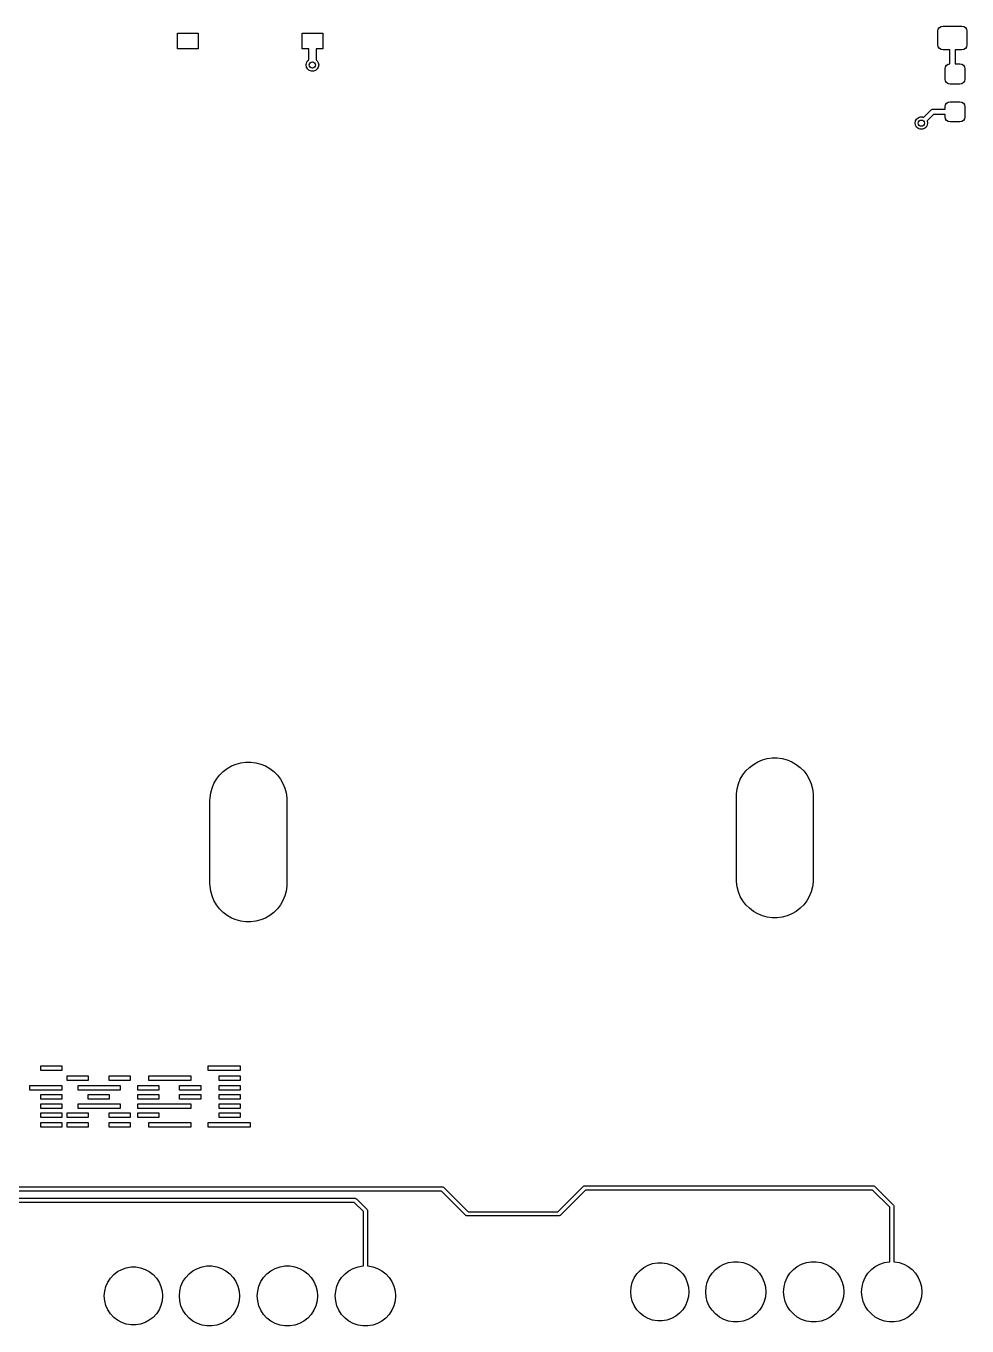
# Model space of a CAD drawing. Extents: x 281 to 540, y -238 to -79.
# Drawn here: x 330 to 375.3, y -237.5 to -174.9 of the extents above; entities that cross this region are included whole.
import ezdxf

# ---------------------------------------------------------------- set-up
doc = ezdxf.new("R2010")
doc.units = 0
doc.layers.add('BLACK', color=7, linetype='CONTINUOUS')

msp = doc.modelspace()

# ---------------------------------------------------------------- linework, layer by layer
at = {"layer": 'BLACK', "linetype": 'CONTINUOUS'}
for p, q in [((373.86, -175.185), (373.87903, -175.089329)), ((373.86, -175.835), (373.86, -175.185)), ((373.87903, -175.089329), (373.933223, -175.008223)), ((373.933223, -175.008223), (374.014329, -174.95403)), ((374.014329, -174.95403), (374.11, -174.935)), ((374.11, -174.935), (375.01, -174.935)), ((375.01, -174.935), (375.105671, -174.95403)), ((375.105671, -174.95403), (375.186777, -175.008223)), ((375.186777, -175.008223), (375.24097, -175.089329)), ((375.24097, -175.089329), (375.26, -175.185)), ((375.26, -175.185), (375.26, -175.835)), ((337.26, -176.035), (337.26, -175.285)), ((337.26, -175.285), (338.26, -175.285)), ((338.26, -175.285), (338.26, -176.035)), ((343.26, -176.035), (343.26, -175.285)), ((343.26, -175.285), (344.26, -175.285)), ((344.26, -175.285), (344.26, -176.035)), ((338.26, -176.035), (337.26, -176.035)), ((343.585, -176.035), (343.26, -176.035)), ((343.585, -176.571169), (343.585, -176.035)), ((344.26, -176.035), (343.935, -176.035)), ((343.935, -176.035), (343.935, -176.571169)), ((373.87903, -175.930671), (373.86, -175.835)), ((373.933223, -176.011777), (373.87903, -175.930671)), ((374.014329, -176.06597), (373.933223, -176.011777)), ((374.11, -176.085), (374.014329, -176.06597)), ((374.435, -176.085), (374.11, -176.085)), ((374.435, -176.756598), (374.435, -176.085)), ((375.01, -176.085), (374.685, -176.085)), ((374.685, -176.085), (374.685, -176.754243)), ((375.105671, -176.06597), (375.01, -176.085)), ((375.186777, -176.011777), (375.105671, -176.06597)), ((375.24097, -175.930671), (375.186777, -176.011777)), ((375.26, -175.835), (375.24097, -175.930671)), ((343.46, -176.81), (343.478092, -176.707394)), ((343.478092, -176.912606), (343.46, -176.81)), ((343.478092, -176.707394), (343.530187, -176.617164)), ((343.530187, -177.002836), (343.478092, -176.912606)), ((343.530187, -176.617164), (343.585, -176.571169)), ((343.61, -177.069808), (343.530187, -177.002836)), ((343.707906, -177.105442), (343.61, -177.069808)), ((343.91, -177.069808), (343.812094, -177.105442)), ((343.989813, -177.002836), (343.91, -177.069808)), ((343.935, -176.571169), (343.989813, -176.617164)), ((343.989813, -176.617164), (344.041908, -176.707394)), ((344.041908, -176.912606), (343.989813, -177.002836)), ((344.041908, -176.707394), (344.06, -176.81)), ((344.06, -176.81), (344.041908, -176.912606)), ((374.209343, -176.991743), (374.227422, -176.900856)), ((374.209343, -177.491743), (374.209343, -176.991743)), ((374.227422, -176.900856), (374.278905, -176.823805)), ((374.278905, -176.823805), (374.355956, -176.772322)), ((374.355956, -176.772322), (374.435, -176.756598)), ((374.685, -176.754243), (374.921843, -176.754243)), ((374.921843, -176.754243), (375.01273, -176.772322)), ((375.01273, -176.772322), (375.089781, -176.823805)), ((375.089781, -176.823805), (375.141264, -176.900856)), ((375.141264, -176.900856), (375.159343, -176.991743)), ((375.159343, -176.991743), (375.159343, -177.491743)), ((343.812094, -177.105442), (343.707906, -177.105442)), ((374.227422, -177.58263), (374.209343, -177.491743)), ((374.278905, -177.659681), (374.227422, -177.58263)), ((374.355956, -177.711164), (374.278905, -177.659681)), ((375.089781, -177.659681), (375.01273, -177.711164)), ((375.141264, -177.58263), (375.089781, -177.659681)), ((375.159343, -177.491743), (375.141264, -177.58263)), ((374.446843, -177.729243), (374.355956, -177.711164)), ((374.921843, -177.729243), (374.446843, -177.729243)), ((375.01273, -177.711164), (374.921843, -177.729243)), ((373.560206, -178.951876), (373.57887, -178.944145)), ((373.57887, -178.944145), (373.578871, -178.944145)), ((373.578871, -178.944145), (373.603257, -178.941743)), ((373.603257, -178.941743), (374.209343, -178.941743)), ((374.209343, -178.816743), (374.227422, -178.725856)), ((374.209343, -178.941743), (374.209343, -178.816743)), ((374.227422, -178.725856), (374.278905, -178.648805)), ((374.278905, -178.648805), (374.355956, -178.597322)), ((374.355956, -178.597322), (374.446843, -178.579243)), ((374.446843, -178.579243), (374.921843, -178.579243)), ((374.921843, -178.579243), (375.01273, -178.597322)), ((375.01273, -178.597322), (375.089781, -178.648805)), ((375.089781, -178.648805), (375.141264, -178.725856)), ((375.141264, -178.725856), (375.159343, -178.816743)), ((375.159343, -178.816743), (375.159343, -179.316743)), ((372.76, -179.61), (372.778092, -179.507394)), ((372.778092, -179.507394), (372.830187, -179.417164)), ((372.830187, -179.417164), (372.91, -179.350192)), ((372.91, -179.350192), (373.007906, -179.314558)), ((373.007906, -179.314558), (373.112094, -179.314558)), ((373.112094, -179.314558), (373.160901, -179.332322)), ((373.160901, -179.332322), (373.514868, -178.978355)), ((373.655034, -179.191743), (373.340983, -179.505792)), ((373.340983, -179.505792), (373.341908, -179.507394)), ((373.341908, -179.507394), (373.36, -179.61)), ((373.514868, -178.978355), (373.53381, -178.96281)), ((373.53381, -178.96281), (373.533811, -178.962809)), ((373.533811, -178.962809), (373.560206, -178.951876)), ((374.209343, -179.191743), (373.655034, -179.191743)), ((374.209343, -179.316743), (374.209343, -179.191743)), ((374.227422, -179.40763), (374.209343, -179.316743)), ((374.278905, -179.484681), (374.227422, -179.40763)), ((374.355956, -179.536164), (374.278905, -179.484681)), ((374.446843, -179.554243), (374.355956, -179.536164)), ((374.921843, -179.554243), (374.446843, -179.554243)), ((375.01273, -179.536164), (374.921843, -179.554243)), ((375.089781, -179.484681), (375.01273, -179.536164)), ((375.141264, -179.40763), (375.089781, -179.484681)), ((375.159343, -179.316743), (375.141264, -179.40763)), ((372.778092, -179.712606), (372.76, -179.61)), ((372.830187, -179.802836), (372.778092, -179.712606)), ((372.91, -179.869808), (372.830187, -179.802836)), ((373.007906, -179.905442), (372.91, -179.869808)), ((373.112094, -179.905442), (373.007906, -179.905442)), ((373.21, -179.869808), (373.112094, -179.905442)), ((373.289813, -179.802836), (373.21, -179.869808)), ((373.341908, -179.712606), (373.289813, -179.802836)), ((373.36, -179.61), (373.341908, -179.712606)), ((365.415337, -210.258179), (365.649083, -210.195547)), ((365.649083, -210.195547), (365.889004, -210.163961)), ((365.889004, -210.163961), (366.130996, -210.163961)), ((366.130996, -210.163961), (366.370917, -210.195547)), ((366.370917, -210.195547), (366.604663, -210.258179)), ((339.289096, -210.99021), (339.46021, -210.819096)), ((339.46021, -210.819096), (339.652195, -210.671781)), ((339.652195, -210.671781), (339.861766, -210.550785)), ((339.861766, -210.550785), (340.085337, -210.458179)), ((340.085337, -210.458179), (340.319083, -210.395547)), ((340.319083, -210.395547), (340.559004, -210.363961)), ((340.559004, -210.363961), (340.800996, -210.363961)), ((340.800996, -210.363961), (341.040917, -210.395547)), ((341.040917, -210.395547), (341.274663, -210.458179)), ((341.274663, -210.458179), (341.498234, -210.550785)), ((341.498234, -210.550785), (341.707805, -210.671781)), ((341.707805, -210.671781), (341.89979, -210.819096)), ((341.89979, -210.819096), (342.070904, -210.99021)), ((364.471781, -210.982195), (364.619096, -210.79021)), ((364.619096, -210.79021), (364.79021, -210.619096)), ((364.79021, -210.619096), (364.982195, -210.471781)), ((364.982195, -210.471781), (365.191766, -210.350785)), ((365.191766, -210.350785), (365.415337, -210.258179)), ((366.604663, -210.258179), (366.828234, -210.350785)), ((366.828234, -210.350785), (367.037805, -210.471781)), ((367.037805, -210.471781), (367.22979, -210.619096)), ((367.22979, -210.619096), (367.400904, -210.79021)), ((367.400904, -210.79021), (367.548219, -210.982195)), ((338.928179, -211.615337), (339.020785, -211.391766)), ((339.020785, -211.391766), (339.141781, -211.182195)), ((339.141781, -211.182195), (339.289096, -210.99021)), ((342.070904, -210.99021), (342.218219, -211.182195)), ((342.218219, -211.182195), (342.339215, -211.391766)), ((342.339215, -211.391766), (342.431821, -211.615337)), ((364.195547, -211.649083), (364.258179, -211.415337)), ((364.258179, -211.415337), (364.350785, -211.191766)), ((364.350785, -211.191766), (364.471781, -210.982195)), ((367.548219, -210.982195), (367.669215, -211.191766)), ((367.669215, -211.191766), (367.761821, -211.415337)), ((367.761821, -211.415337), (367.824453, -211.649083)), ((338.83, -212.21), (338.833961, -212.089004)), ((338.833961, -212.089004), (338.865547, -211.849083)), ((338.865547, -211.849083), (338.928179, -211.615337)), ((342.431821, -211.615337), (342.494453, -211.849083)), ((342.494453, -211.849083), (342.526039, -212.089004)), ((342.526039, -212.089004), (342.53, -212.21)), ((364.16, -212.01), (364.163961, -211.889004)), ((364.16, -216.01), (364.16, -212.01)), ((364.163961, -211.889004), (364.195547, -211.649083)), ((367.824453, -211.649083), (367.856039, -211.889004)), ((367.856039, -211.889004), (367.86, -212.01)), ((367.86, -212.01), (367.86, -216.01)), ((338.83, -216.21), (338.83, -212.21)), ((342.53, -212.21), (342.53, -216.21)), ((338.833961, -216.330996), (338.83, -216.21)), ((338.865547, -216.570917), (338.833961, -216.330996)), ((342.526039, -216.330996), (342.494453, -216.570917)), ((342.53, -216.21), (342.526039, -216.330996)), ((364.163961, -216.130996), (364.16, -216.01)), ((364.195547, -216.370917), (364.163961, -216.130996)), ((364.258179, -216.604663), (364.195547, -216.370917)), ((367.824453, -216.370917), (367.761821, -216.604663)), ((367.856039, -216.130996), (367.824453, -216.370917)), ((367.86, -216.01), (367.856039, -216.130996)), ((338.928179, -216.804663), (338.865547, -216.570917)), ((339.020785, -217.028234), (338.928179, -216.804663)), ((339.141781, -217.237805), (339.020785, -217.028234)), ((342.339215, -217.028234), (342.218219, -217.237805)), ((342.431821, -216.804663), (342.339215, -217.028234)), ((342.494453, -216.570917), (342.431821, -216.804663)), ((364.350785, -216.828234), (364.258179, -216.604663)), ((364.471781, -217.037805), (364.350785, -216.828234)), ((364.619096, -217.22979), (364.471781, -217.037805)), ((367.548219, -217.037805), (367.400904, -217.22979)), ((367.669215, -216.828234), (367.548219, -217.037805)), ((367.761821, -216.604663), (367.669215, -216.828234)), ((339.289096, -217.42979), (339.141781, -217.237805)), ((339.46021, -217.600904), (339.289096, -217.42979)), ((339.652195, -217.748219), (339.46021, -217.600904)), ((341.89979, -217.600904), (341.707805, -217.748219)), ((342.070904, -217.42979), (341.89979, -217.600904)), ((342.218219, -217.237805), (342.070904, -217.42979)), ((364.79021, -217.400904), (364.619096, -217.22979)), ((364.982195, -217.548219), (364.79021, -217.400904)), ((365.191766, -217.669215), (364.982195, -217.548219)), ((365.415337, -217.761821), (365.191766, -217.669215)), ((366.828234, -217.669215), (366.604663, -217.761821)), ((367.037805, -217.548219), (366.828234, -217.669215)), ((367.22979, -217.400904), (367.037805, -217.548219)), ((367.400904, -217.22979), (367.22979, -217.400904)), ((339.861766, -217.869215), (339.652195, -217.748219)), ((340.085337, -217.961821), (339.861766, -217.869215)), ((340.319083, -218.024453), (340.085337, -217.961821)), ((340.559004, -218.056039), (340.319083, -218.024453)), ((340.800996, -218.056039), (340.559004, -218.056039)), ((341.040917, -218.024453), (340.800996, -218.056039)), ((341.274663, -217.961821), (341.040917, -218.024453)), ((341.498234, -217.869215), (341.274663, -217.961821)), ((341.707805, -217.748219), (341.498234, -217.869215)), ((365.649083, -217.824453), (365.415337, -217.761821)), ((365.889004, -217.856039), (365.649083, -217.824453)), ((366.130996, -217.856039), (365.889004, -217.856039)), ((366.370917, -217.824453), (366.130996, -217.856039)), ((366.604663, -217.761821), (366.370917, -217.824453)), ((330.685233, -225.212117), (330.685233, -224.987903)), ((330.685233, -224.987903), (331.699183, -224.987903)), ((331.699183, -225.212117), (330.685233, -225.212117)), ((331.699183, -224.987903), (331.699183, -225.212117)), ((338.747836, -225.212117), (338.747836, -224.987903)), ((338.747836, -224.987903), (340.289106, -224.987903)), ((340.289106, -225.212117), (338.747836, -225.212117)), ((340.289106, -224.987903), (340.289106, -225.212117)), ((331.951632, -225.681064), (331.951632, -225.456849)), ((331.951632, -225.456849), (332.965582, -225.456849)), ((332.965582, -225.681064), (331.951632, -225.681064)), ((332.965582, -225.456849), (332.965582, -225.681064)), ((333.97538, -225.681064), (333.97538, -225.456849)), ((333.97538, -225.456849), (334.985177, -225.456849)), ((334.985177, -225.681064), (333.97538, -225.681064)), ((334.985177, -225.456849), (334.985177, -225.681064)), ((335.881207, -225.681064), (335.881207, -225.456849)), ((335.881207, -225.456849), (337.900802, -225.456849)), ((337.900802, -225.681064), (335.881207, -225.681064)), ((337.900802, -225.456849), (337.900802, -225.681064)), ((339.275157, -225.681064), (339.275157, -225.456849)), ((339.275157, -225.456849), (340.289106, -225.456849)), ((340.289106, -225.681064), (339.275157, -225.681064)), ((340.289106, -225.456849), (340.289106, -225.681064)), ((330.157913, -226.15001), (330.157913, -225.925795)), ((330.157913, -225.925795), (331.699183, -225.925795)), ((331.699183, -226.15001), (330.157913, -226.15001)), ((330.685233, -226.58232), (330.685233, -226.358105)), ((330.685233, -226.358105), (331.699183, -226.358105)), ((331.699183, -225.925795), (331.699183, -226.15001)), ((331.699183, -226.358105), (331.699183, -226.58232)), ((332.483105, -226.15001), (332.483105, -225.925795)), ((332.483105, -225.925795), (334.5027, -225.925795)), ((334.5027, -226.15001), (332.483105, -226.15001)), ((332.965582, -226.58232), (332.965582, -226.358105)), ((332.965582, -226.358105), (333.97538, -226.358105)), ((333.97538, -226.358105), (333.97538, -226.58232)), ((334.5027, -225.925795), (334.5027, -226.15001)), ((335.349734, -226.15001), (335.349734, -225.925795)), ((335.349734, -225.925795), (336.363684, -225.925795)), ((336.363684, -226.15001), (335.349734, -226.15001)), ((335.349734, -226.58232), (335.349734, -226.358105)), ((335.349734, -226.358105), (336.363684, -226.358105)), ((336.363684, -225.925795), (336.363684, -226.15001)), ((336.363684, -226.358105), (336.363684, -226.58232)), ((337.36933, -226.15001), (337.36933, -225.925795)), ((337.36933, -225.925795), (338.383279, -225.925795)), ((338.383279, -226.15001), (337.36933, -226.15001)), ((337.36933, -226.58232), (337.36933, -226.358105)), ((337.36933, -226.358105), (338.383279, -226.358105)), ((338.383279, -225.925795), (338.383279, -226.15001)), ((338.383279, -226.358105), (338.383279, -226.58232)), ((339.275157, -226.15001), (339.275157, -225.925795)), ((339.275157, -225.925795), (340.289106, -225.925795)), ((340.289106, -226.15001), (339.275157, -226.15001)), ((339.275157, -226.58232), (339.275157, -226.358105)), ((339.275157, -226.358105), (340.289106, -226.358105)), ((340.289106, -225.925795), (340.289106, -226.15001)), ((340.289106, -226.358105), (340.289106, -226.58232)), ((331.699183, -226.58232), (330.685233, -226.58232)), ((330.685233, -227.041008), (330.685233, -226.816793)), ((330.685233, -226.816793), (331.699183, -226.816793)), ((331.699183, -227.041008), (330.685233, -227.041008)), ((331.699183, -226.816793), (331.699183, -227.041008)), ((332.483105, -227.041008), (332.483105, -226.816793)), ((332.483105, -226.816793), (334.5027, -226.816793)), ((334.5027, -227.041008), (332.483105, -227.041008)), ((333.97538, -226.58232), (332.965582, -226.58232)), ((334.5027, -226.816793), (334.5027, -227.041008)), ((336.363684, -226.58232), (335.349734, -226.58232)), ((335.349734, -227.041008), (335.349734, -226.816793)), ((335.349734, -226.816793), (337.900802, -226.816793)), ((337.900802, -227.041008), (335.349734, -227.041008)), ((338.383279, -226.58232), (337.36933, -226.58232)), ((337.900802, -226.816793), (337.900802, -227.041008)), ((340.289106, -226.58232), (339.275157, -226.58232)), ((339.275157, -227.041008), (339.275157, -226.816793)), ((339.275157, -226.816793), (340.289106, -226.816793)), ((340.289106, -227.041008), (339.275157, -227.041008)), ((340.289106, -226.816793), (340.289106, -227.041008)), ((330.685233, -227.473318), (330.685233, -227.249103)), ((330.685233, -227.249103), (331.699183, -227.249103)), ((331.699183, -227.473318), (330.685233, -227.473318)), ((330.685233, -227.942264), (330.685233, -227.718049)), ((330.685233, -227.718049), (331.699183, -227.718049)), ((331.699183, -227.249103), (331.699183, -227.473318)), ((331.699183, -227.718049), (331.699183, -227.942264)), ((331.951632, -227.473318), (331.951632, -227.249103)), ((331.951632, -227.249103), (332.965582, -227.249103)), ((332.965582, -227.473318), (331.951632, -227.473318)), ((331.951632, -227.942264), (331.951632, -227.718049)), ((331.951632, -227.718049), (332.965582, -227.718049)), ((332.965582, -227.249103), (332.965582, -227.473318)), ((332.965582, -227.718049), (332.965582, -227.942264)), ((333.97538, -227.473318), (333.97538, -227.249103)), ((333.97538, -227.249103), (334.985177, -227.249103)), ((334.985177, -227.473318), (333.97538, -227.473318)), ((333.97538, -227.942264), (333.97538, -227.718049)), ((333.97538, -227.718049), (334.985177, -227.718049)), ((334.985177, -227.249103), (334.985177, -227.473318)), ((334.985177, -227.718049), (334.985177, -227.942264)), ((335.349734, -227.473318), (335.349734, -227.249103)), ((335.349734, -227.249103), (336.363684, -227.249103)), ((336.363684, -227.473318), (335.349734, -227.473318)), ((335.881207, -227.942264), (335.881207, -227.718049)), ((335.881207, -227.718049), (337.900802, -227.718049)), ((336.363684, -227.249103), (336.363684, -227.473318)), ((337.900802, -227.718049), (337.900802, -227.942264)), ((338.747836, -227.942264), (338.747836, -227.718049)), ((338.747836, -227.718049), (340.767432, -227.718049)), ((339.275157, -227.473318), (339.275157, -227.249103)), ((339.275157, -227.249103), (340.289106, -227.249103)), ((340.289106, -227.473318), (339.275157, -227.473318)), ((340.289106, -227.249103), (340.289106, -227.473318)), ((340.767432, -227.718049), (340.767432, -227.942264)), ((331.699183, -227.942264), (330.685233, -227.942264)), ((332.965582, -227.942264), (331.951632, -227.942264)), ((334.985177, -227.942264), (333.97538, -227.942264)), ((337.900802, -227.942264), (335.881207, -227.942264)), ((340.767432, -227.942264), (338.747836, -227.942264)), ((297.251422, -230.81), (350.01, -230.81)), ((350.01, -230.81), (350.029509, -230.811921)), ((350.029509, -230.811921), (350.065557, -230.826853)), ((350.065557, -230.826853), (350.080711, -230.839289)), ((350.080711, -230.839289), (351.251421, -232.01)), ((355.568578, -232.01), (356.789289, -230.789289)), ((356.789289, -230.789289), (356.804443, -230.776853)), ((356.804443, -230.776853), (356.840491, -230.761921)), ((356.840491, -230.761921), (356.86, -230.76)), ((356.86, -230.76), (370.76, -230.76)), ((370.76, -230.76), (370.779509, -230.761921)), ((370.779509, -230.761921), (370.815557, -230.776853)), ((370.815557, -230.776853), (370.830711, -230.789289)), ((370.830711, -230.789289), (371.710711, -231.669289)), ((296.451422, -231.36), (345.81, -231.36)), ((349.968578, -231.01), (297.21, -231.01)), ((345.81, -231.36), (345.829509, -231.361921)), ((345.829509, -231.361921), (345.865557, -231.376853)), ((345.865557, -231.376853), (345.880711, -231.389289)), ((345.880711, -231.389289), (346.380711, -231.889289)), ((351.139289, -232.18071), (349.968578, -231.01)), ((356.901422, -230.96), (355.680711, -232.180711)), ((370.718578, -230.96), (356.901422, -230.96)), ((371.54, -231.781422), (370.718578, -230.96)), ((345.768578, -231.56), (296.41, -231.56)), ((346.21, -232.001422), (345.768578, -231.56)), ((346.21, -234.614952), (346.21, -232.001422)), ((346.380711, -231.889289), (346.393147, -231.904443)), ((346.393147, -231.904443), (346.408079, -231.940491)), ((346.408079, -231.940491), (346.41, -231.96)), ((346.41, -231.96), (346.41, -234.614952)), ((351.251421, -232.01), (355.568578, -232.01)), ((371.54, -234.414952), (371.54, -231.781422)), ((371.710711, -231.669289), (371.723147, -231.684443)), ((371.723147, -231.684443), (371.738079, -231.720491)), ((371.738079, -231.720491), (371.74, -231.74)), ((371.74, -231.74), (371.74, -234.414952)), ((351.154442, -232.193147), (351.139289, -232.18071)), ((351.165, -232.19752), (351.154442, -232.193147)), ((351.190491, -232.208079), (351.165, -232.19752)), ((351.21, -232.21), (351.190491, -232.208079)), ((355.61, -232.21), (351.21, -232.21)), ((355.629509, -232.208079), (355.61, -232.21)), ((355.665557, -232.193147), (355.629509, -232.208079)), ((355.680711, -232.180711), (355.665557, -232.193147)), ((338.449046, -234.65437), (338.68526, -234.614952)), ((338.68526, -234.614952), (338.92474, -234.614952)), ((338.92474, -234.614952), (339.160954, -234.65437)), ((342.199046, -234.65437), (342.43526, -234.614952)), ((342.43526, -234.614952), (342.67474, -234.614952)), ((342.67474, -234.614952), (342.910954, -234.65437)), ((345.954046, -234.65437), (346.19026, -234.614952)), ((346.19026, -234.614952), (346.21, -234.614952)), ((346.41, -234.614952), (346.42974, -234.614952)), ((346.42974, -234.614952), (346.665954, -234.65437)), ((359.709273, -234.687967), (359.912626, -234.577917)), ((359.912626, -234.577917), (360.13132, -234.50284)), ((360.13132, -234.50284), (360.359389, -234.464782)), ((360.359389, -234.464782), (360.590611, -234.464782)), ((360.590611, -234.464782), (360.81868, -234.50284)), ((360.81868, -234.50284), (361.037374, -234.577917)), ((361.037374, -234.577917), (361.240727, -234.687967)), ((363.341925, -234.646109), (363.552542, -234.532129)), ((363.552542, -234.532129), (363.779046, -234.45437)), ((363.779046, -234.45437), (364.01526, -234.414952)), ((364.01526, -234.414952), (364.25474, -234.414952)), ((364.25474, -234.414952), (364.490954, -234.45437)), ((364.490954, -234.45437), (364.717458, -234.532129)), ((364.717458, -234.532129), (364.928075, -234.646109)), ((367.091925, -234.646109), (367.302542, -234.532129)), ((367.302542, -234.532129), (367.529046, -234.45437)), ((367.529046, -234.45437), (367.76526, -234.414952)), ((367.76526, -234.414952), (368.00474, -234.414952)), ((368.00474, -234.414952), (368.240954, -234.45437)), ((368.240954, -234.45437), (368.467458, -234.532129)), ((368.467458, -234.532129), (368.678075, -234.646109)), ((370.846925, -234.646109), (371.057542, -234.532129)), ((371.057542, -234.532129), (371.284046, -234.45437)), ((371.284046, -234.45437), (371.52026, -234.414952)), ((371.52026, -234.414952), (371.54, -234.414952)), ((371.74, -234.414952), (371.75974, -234.414952)), ((371.75974, -234.414952), (371.995954, -234.45437)), ((371.995954, -234.45437), (372.222458, -234.532129)), ((372.222458, -234.532129), (372.433075, -234.646109)), ((333.913737, -235.393674), (334.040203, -235.200102)), ((334.040203, -235.200102), (334.196806, -235.029987)), ((334.196806, -235.029987), (334.379273, -234.887967)), ((334.379273, -234.887967), (334.582626, -234.777917)), ((334.582626, -234.777917), (334.80132, -234.70284)), ((334.80132, -234.70284), (335.029389, -234.664782)), ((335.029389, -234.664782), (335.260611, -234.664782)), ((335.260611, -234.664782), (335.48868, -234.70284)), ((335.48868, -234.70284), (335.707374, -234.777917)), ((335.707374, -234.777917), (335.910727, -234.887967)), ((335.910727, -234.887967), (336.093194, -235.029987)), ((336.093194, -235.029987), (336.249797, -235.200102)), ((336.249797, -235.200102), (336.376263, -235.393674)), ((337.529763, -235.369876), (337.660746, -235.169392)), ((337.660746, -235.169392), (337.822942, -234.9932)), ((337.822942, -234.9932), (338.011925, -234.846109)), ((338.011925, -234.846109), (338.222542, -234.732129)), ((338.222542, -234.732129), (338.449046, -234.65437)), ((339.160954, -234.65437), (339.387458, -234.732129)), ((339.387458, -234.732129), (339.598075, -234.846109)), ((339.598075, -234.846109), (339.787058, -234.9932)), ((339.787058, -234.9932), (339.949254, -235.169392)), ((339.949254, -235.169392), (340.080237, -235.369876)), ((341.279763, -235.369876), (341.410746, -235.169392)), ((341.410746, -235.169392), (341.572942, -234.9932)), ((341.572942, -234.9932), (341.761925, -234.846109)), ((341.761925, -234.846109), (341.972542, -234.732129)), ((341.972542, -234.732129), (342.199046, -234.65437)), ((342.910954, -234.65437), (343.137458, -234.732129)), ((343.137458, -234.732129), (343.348075, -234.846109)), ((343.348075, -234.846109), (343.537058, -234.9932)), ((343.537058, -234.9932), (343.699254, -235.169392)), ((343.699254, -235.169392), (343.830237, -235.369876)), ((345.034763, -235.369876), (345.165746, -235.169392)), ((345.165746, -235.169392), (345.327942, -234.9932)), ((345.327942, -234.9932), (345.516925, -234.846109)), ((345.516925, -234.846109), (345.727542, -234.732129)), ((345.727542, -234.732129), (345.954046, -234.65437)), ((346.665954, -234.65437), (346.892458, -234.732129)), ((346.892458, -234.732129), (347.103075, -234.846109)), ((347.103075, -234.846109), (347.292058, -234.9932)), ((347.292058, -234.9932), (347.454254, -235.169392)), ((347.454254, -235.169392), (347.585237, -235.369876)), ((359.150856, -235.405421), (359.243737, -235.193674)), ((359.243737, -235.193674), (359.370203, -235.000102)), ((359.370203, -235.000102), (359.526806, -234.829987)), ((359.526806, -234.829987), (359.709273, -234.687967)), ((361.240727, -234.687967), (361.423194, -234.829987)), ((361.423194, -234.829987), (361.579797, -235.000102)), ((361.579797, -235.000102), (361.706263, -235.193674)), ((361.706263, -235.193674), (361.799144, -235.405421)), ((362.763565, -235.389186), (362.859763, -235.169876)), ((362.859763, -235.169876), (362.990746, -234.969392)), ((362.990746, -234.969392), (363.152942, -234.7932)), ((363.152942, -234.7932), (363.341925, -234.646109)), ((364.928075, -234.646109), (365.117058, -234.7932)), ((365.117058, -234.7932), (365.279254, -234.969392)), ((365.279254, -234.969392), (365.410237, -235.169876)), ((365.410237, -235.169876), (365.506435, -235.389186)), ((366.513565, -235.389186), (366.609763, -235.169876)), ((366.609763, -235.169876), (366.740746, -234.969392)), ((366.740746, -234.969392), (366.902942, -234.7932)), ((366.902942, -234.7932), (367.091925, -234.646109)), ((368.678075, -234.646109), (368.867058, -234.7932)), ((368.867058, -234.7932), (369.029254, -234.969392)), ((369.029254, -234.969392), (369.160237, -235.169876)), ((369.160237, -235.169876), (369.256435, -235.389186)), ((370.268565, -235.389186), (370.364763, -235.169876)), ((370.364763, -235.169876), (370.495746, -234.969392)), ((370.495746, -234.969392), (370.657942, -234.7932)), ((370.657942, -234.7932), (370.846925, -234.646109)), ((372.433075, -234.646109), (372.622058, -234.7932)), ((372.622058, -234.7932), (372.784254, -234.969392)), ((372.784254, -234.969392), (372.915237, -235.169876)), ((372.915237, -235.169876), (373.011435, -235.389186)), ((333.745, -236.06), (333.764094, -235.829568)), ((333.764094, -235.829568), (333.820856, -235.605421)), ((333.820856, -235.605421), (333.913737, -235.393674)), ((336.376263, -235.393674), (336.469144, -235.605421)), ((336.469144, -235.605421), (336.525906, -235.829568)), ((336.525906, -235.829568), (336.545, -236.06)), ((337.355, -236.06), (337.374776, -235.821338)), ((337.374776, -235.821338), (337.433565, -235.589186)), ((337.433565, -235.589186), (337.529763, -235.369876)), ((340.080237, -235.369876), (340.176435, -235.589186)), ((340.176435, -235.589186), (340.235224, -235.821338)), ((340.235224, -235.821338), (340.255, -236.06)), ((341.105, -236.06), (341.124776, -235.821338)), ((341.124776, -235.821338), (341.183565, -235.589186)), ((341.183565, -235.589186), (341.279763, -235.369876)), ((343.830237, -235.369876), (343.926435, -235.589186)), ((343.926435, -235.589186), (343.985224, -235.821338)), ((343.985224, -235.821338), (344.005, -236.06)), ((344.86, -236.06), (344.879776, -235.821338)), ((344.879776, -235.821338), (344.938565, -235.589186)), ((344.938565, -235.589186), (345.034763, -235.369876)), ((347.585237, -235.369876), (347.681435, -235.589186)), ((347.681435, -235.589186), (347.740224, -235.821338)), ((347.740224, -235.821338), (347.76, -236.06)), ((359.075, -235.86), (359.094094, -235.629568)), ((359.094094, -236.090432), (359.075, -235.86)), ((359.094094, -235.629568), (359.150856, -235.405421)), ((361.799144, -235.405421), (361.855906, -235.629568)), ((361.855906, -235.629568), (361.875, -235.86)), ((361.875, -235.86), (361.855906, -236.090432)), ((362.685, -235.86), (362.704776, -235.621338)), ((362.704776, -236.098662), (362.685, -235.86)), ((362.704776, -235.621338), (362.763565, -235.389186)), ((365.506435, -235.389186), (365.565224, -235.621338)), ((365.565224, -235.621338), (365.585, -235.86)), ((365.585, -235.86), (365.565224, -236.098662)), ((366.435, -235.86), (366.454776, -235.621338)), ((366.454776, -236.098662), (366.435, -235.86)), ((366.454776, -235.621338), (366.513565, -235.389186)), ((369.256435, -235.389186), (369.315224, -235.621338)), ((369.315224, -235.621338), (369.335, -235.86)), ((369.335, -235.86), (369.315224, -236.098662)), ((370.19, -235.86), (370.209776, -235.621338)), ((370.209776, -236.098662), (370.19, -235.86)), ((370.209776, -235.621338), (370.268565, -235.389186)), ((373.011435, -235.389186), (373.070224, -235.621338)), ((373.070224, -235.621338), (373.09, -235.86)), ((373.09, -235.86), (373.070224, -236.098662)), ((333.764094, -236.290432), (333.745, -236.06)), ((333.820856, -236.514579), (333.764094, -236.290432)), ((333.913737, -236.726326), (333.820856, -236.514579)), ((336.469144, -236.514579), (336.376263, -236.726326)), ((336.525906, -236.290432), (336.469144, -236.514579)), ((336.545, -236.06), (336.525906, -236.290432)), ((337.374776, -236.298662), (337.355, -236.06)), ((337.433565, -236.530814), (337.374776, -236.298662)), ((340.235224, -236.298662), (340.176435, -236.530814)), ((340.255, -236.06), (340.235224, -236.298662)), ((341.124776, -236.298662), (341.105, -236.06)), ((341.183565, -236.530814), (341.124776, -236.298662)), ((343.985224, -236.298662), (343.926435, -236.530814)), ((344.005, -236.06), (343.985224, -236.298662)), ((344.879776, -236.298662), (344.86, -236.06)), ((344.938565, -236.530814), (344.879776, -236.298662)), ((347.740224, -236.298662), (347.681435, -236.530814)), ((347.76, -236.06), (347.740224, -236.298662)), ((359.150856, -236.314579), (359.094094, -236.090432)), ((359.243737, -236.526326), (359.150856, -236.314579)), ((361.799144, -236.314579), (361.706263, -236.526326)), ((361.855906, -236.090432), (361.799144, -236.314579)), ((362.763565, -236.330814), (362.704776, -236.098662)), ((362.859763, -236.550124), (362.763565, -236.330814)), ((365.506435, -236.330814), (365.410237, -236.550124)), ((365.565224, -236.098662), (365.506435, -236.330814)), ((366.513565, -236.330814), (366.454776, -236.098662)), ((366.609763, -236.550124), (366.513565, -236.330814)), ((369.256435, -236.330814), (369.160237, -236.550124)), ((369.315224, -236.098662), (369.256435, -236.330814)), ((370.268565, -236.330814), (370.209776, -236.098662)), ((370.364763, -236.550124), (370.268565, -236.330814)), ((373.011435, -236.330814), (372.915237, -236.550124)), ((373.070224, -236.098662), (373.011435, -236.330814)), ((334.040203, -236.919898), (333.913737, -236.726326)), ((334.196806, -237.090013), (334.040203, -236.919898)), ((334.379273, -237.232033), (334.196806, -237.090013)), ((336.093194, -237.090013), (335.910727, -237.232033)), ((336.249797, -236.919898), (336.093194, -237.090013)), ((336.376263, -236.726326), (336.249797, -236.919898)), ((337.529763, -236.750124), (337.433565, -236.530814)), ((337.660746, -236.950608), (337.529763, -236.750124)), ((337.822942, -237.1268), (337.660746, -236.950608)), ((338.011925, -237.273891), (337.822942, -237.1268)), ((339.787058, -237.1268), (339.598075, -237.273891)), ((339.949254, -236.950608), (339.787058, -237.1268)), ((340.080237, -236.750124), (339.949254, -236.950608)), ((340.176435, -236.530814), (340.080237, -236.750124)), ((341.279763, -236.750124), (341.183565, -236.530814)), ((341.410746, -236.950608), (341.279763, -236.750124)), ((341.572942, -237.1268), (341.410746, -236.950608)), ((341.761925, -237.273891), (341.572942, -237.1268)), ((343.537058, -237.1268), (343.348075, -237.273891)), ((343.699254, -236.950608), (343.537058, -237.1268)), ((343.830237, -236.750124), (343.699254, -236.950608)), ((343.926435, -236.530814), (343.830237, -236.750124)), ((345.034763, -236.750124), (344.938565, -236.530814)), ((345.165746, -236.950608), (345.034763, -236.750124)), ((345.327942, -237.1268), (345.165746, -236.950608)), ((345.516925, -237.273891), (345.327942, -237.1268)), ((347.292058, -237.1268), (347.103075, -237.273891)), ((347.454254, -236.950608), (347.292058, -237.1268)), ((347.585237, -236.750124), (347.454254, -236.950608)), ((347.681435, -236.530814), (347.585237, -236.750124)), ((359.370203, -236.719898), (359.243737, -236.526326)), ((359.526806, -236.890013), (359.370203, -236.719898)), ((359.709273, -237.032033), (359.526806, -236.890013)), ((359.912626, -237.142083), (359.709273, -237.032033)), ((361.240727, -237.032033), (361.037374, -237.142083)), ((361.423194, -236.890013), (361.240727, -237.032033)), ((361.579797, -236.719898), (361.423194, -236.890013)), ((361.706263, -236.526326), (361.579797, -236.719898)), ((362.990746, -236.750608), (362.859763, -236.550124)), ((363.152942, -236.9268), (362.990746, -236.750608)), ((363.341925, -237.073891), (363.152942, -236.9268)), ((363.552542, -237.187871), (363.341925, -237.073891)), ((364.928075, -237.073891), (364.717458, -237.187871)), ((365.117058, -236.9268), (364.928075, -237.073891)), ((365.279254, -236.750608), (365.117058, -236.9268)), ((365.410237, -236.550124), (365.279254, -236.750608)), ((366.740746, -236.750608), (366.609763, -236.550124)), ((366.902942, -236.9268), (366.740746, -236.750608)), ((367.091925, -237.073891), (366.902942, -236.9268)), ((367.302542, -237.187871), (367.091925, -237.073891)), ((368.678075, -237.073891), (368.467458, -237.187871)), ((368.867058, -236.9268), (368.678075, -237.073891)), ((369.029254, -236.750608), (368.867058, -236.9268)), ((369.160237, -236.550124), (369.029254, -236.750608)), ((370.495746, -236.750608), (370.364763, -236.550124)), ((370.657942, -236.9268), (370.495746, -236.750608)), ((370.846925, -237.073891), (370.657942, -236.9268)), ((371.057542, -237.187871), (370.846925, -237.073891)), ((372.433075, -237.073891), (372.222458, -237.187871)), ((372.622058, -236.9268), (372.433075, -237.073891)), ((372.784254, -236.750608), (372.622058, -236.9268)), ((372.915237, -236.550124), (372.784254, -236.750608)), ((334.582626, -237.342083), (334.379273, -237.232033)), ((334.80132, -237.41716), (334.582626, -237.342083)), ((335.029389, -237.455218), (334.80132, -237.41716)), ((335.260611, -237.455218), (335.029389, -237.455218)), ((335.48868, -237.41716), (335.260611, -237.455218)), ((335.707374, -237.342083), (335.48868, -237.41716)), ((335.910727, -237.232033), (335.707374, -237.342083)), ((338.222542, -237.387871), (338.011925, -237.273891)), ((338.449046, -237.46563), (338.222542, -237.387871)), ((338.68526, -237.505048), (338.449046, -237.46563)), ((338.92474, -237.505048), (338.68526, -237.505048)), ((339.160954, -237.46563), (338.92474, -237.505048)), ((339.387458, -237.387871), (339.160954, -237.46563)), ((339.598075, -237.273891), (339.387458, -237.387871)), ((341.972542, -237.387871), (341.761925, -237.273891)), ((342.199046, -237.46563), (341.972542, -237.387871)), ((342.43526, -237.505048), (342.199046, -237.46563)), ((342.67474, -237.505048), (342.43526, -237.505048)), ((342.910954, -237.46563), (342.67474, -237.505048)), ((343.137458, -237.387871), (342.910954, -237.46563)), ((343.348075, -237.273891), (343.137458, -237.387871)), ((345.727542, -237.387871), (345.516925, -237.273891)), ((345.954046, -237.46563), (345.727542, -237.387871)), ((346.19026, -237.505048), (345.954046, -237.46563)), ((346.42974, -237.505048), (346.19026, -237.505048)), ((346.665954, -237.46563), (346.42974, -237.505048)), ((346.892458, -237.387871), (346.665954, -237.46563)), ((347.103075, -237.273891), (346.892458, -237.387871)), ((360.13132, -237.21716), (359.912626, -237.142083)), ((360.359389, -237.255218), (360.13132, -237.21716)), ((360.590611, -237.255218), (360.359389, -237.255218)), ((360.81868, -237.21716), (360.590611, -237.255218)), ((361.037374, -237.142083), (360.81868, -237.21716)), ((363.779046, -237.26563), (363.552542, -237.187871)), ((364.01526, -237.305048), (363.779046, -237.26563)), ((364.25474, -237.305048), (364.01526, -237.305048)), ((364.490954, -237.26563), (364.25474, -237.305048)), ((364.717458, -237.187871), (364.490954, -237.26563)), ((367.529046, -237.26563), (367.302542, -237.187871)), ((367.76526, -237.305048), (367.529046, -237.26563)), ((368.00474, -237.305048), (367.76526, -237.305048)), ((368.240954, -237.26563), (368.00474, -237.305048)), ((368.467458, -237.187871), (368.240954, -237.26563)), ((371.284046, -237.26563), (371.057542, -237.187871)), ((371.52026, -237.305048), (371.284046, -237.26563)), ((371.75974, -237.305048), (371.52026, -237.305048)), ((371.995954, -237.26563), (371.75974, -237.305048)), ((372.222458, -237.187871), (371.995954, -237.26563))]:
    msp.add_line(p, q, dxfattribs=at)
at = {"layer": 'BLACK'}
for centre in [(343.76, -176.81), (373.06, -179.61)]:
    msp.add_circle(centre, 0.15, dxfattribs=at)

doc.saveas('drawing.dxf')
